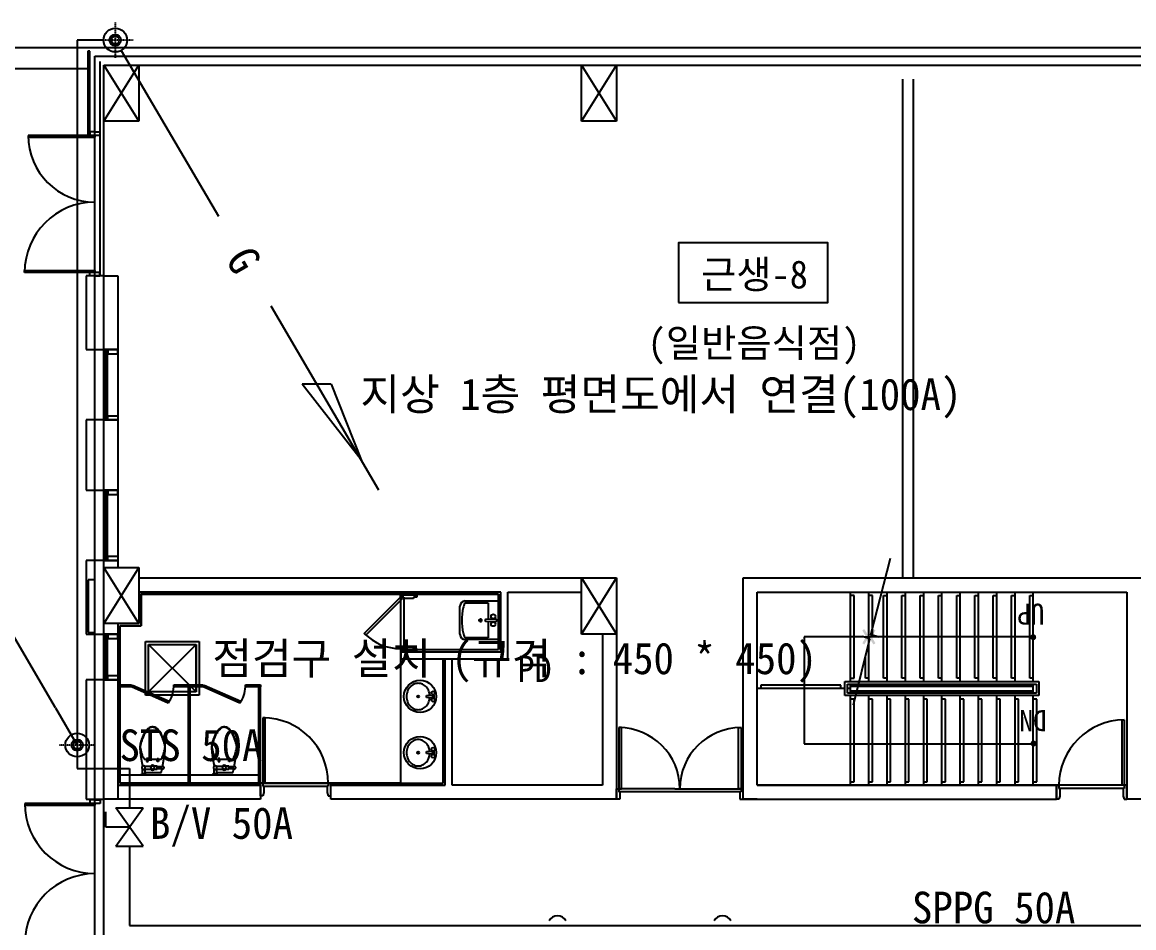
# Model space of a CAD drawing. Header units: millimetres. Extents: x 16332047 to 33387680, y -14835522 to -7015081.
# Drawn here: x 16620998 to 16636819, y -7483450 to -7470561 of the extents above; entities that cross this region are included whole.
import ezdxf
from ezdxf.enums import TextEntityAlignment as Align

# ---------------------------------------------------------------- set-up
doc = ezdxf.new("R2010")
doc.units = ezdxf.units.MM
doc.header["$LTSCALE"] = 300
doc.header["$MEASUREMENT"] = 0
doc.linetypes.add('CEN', pattern=[43.2, 40, -1.2, 0.8, -1.2])
for name, color, linetype in [('2', 2, 'CONTINUOUS'), ('CEN', 1, 'CEN'), ('gas', 3, 'CONTINUOUS'), ('LINE', 2, 'CONTINUOUS'), ('R', 15, 'CONTINUOUS'), ('Rise', 15, 'CONTINUOUS'), ('S', 1, 'CONTINUOUS'), ('SI', 2, 'CONTINUOUS'), ('TEXT', 3, 'CONTINUOUS'), ('근린시설 화장실위생도면$0$SI', 2, 'CONTINUOUS')]:
    doc.layers.add(name, color=color, linetype=linetype)
doc.layers.add('arch', color=255, linetype='CONTINUOUS', lineweight=25)
doc.styles.add('돋움체', font='')
doc.styles.get('돋움체').set_extended_font_data('DotumChe')

# ---------------------------------------------------------------- blocks, each defined once
blk = doc.blocks.new('a-3')
at = {"layer": 'CEN'}
for p, q in [((0, -1.81), (0, 1.81)), ((-1.81, 0), (1.81, 0))]:
    blk.add_line(p, q, dxfattribs=at).dxf.unprotected_set("ltscale", 0)
at = {"layer": 'LINE', "linetype": 'Continuous', "ltscale": 100}
blk.add_circle((0, 0), 1.2, dxfattribs=at)

msp = doc.modelspace()

# ---------------------------------------------------------------- hatches: boundary and pattern name
at = {"layer": 'arch'}
for points in [[(16632985, -7479198), (16632955, -7479216), (16633008, -7479308), (16632955, -7479401), (16632985, -7479418), (16633049, -7479308)], [(16633113, -7479198), (16633143, -7479216), (16633090, -7479308), (16633143, -7479401), (16633113, -7479418), (16633049, -7479308)]]:
    msp.add_hatch(color=256, dxfattribs=at).paths.add_polyline_path(points)
h = msp.add_hatch(color=256, dxfattribs=at)
edge = h.paths.add_edge_path()
edge.add_arc((16635388, -7479314), 42.7, 270, 450)
edge.add_arc((16635388, -7479314), 42.7, 90, 270)
h = msp.add_hatch(color=256, dxfattribs=at)
edge = h.paths.add_edge_path()
edge.add_arc((16635392, -7480828), 42.7, 270, 450)
edge.add_arc((16635392, -7480828), 42.7, 90, 270)

# ---------------------------------------------------------------- linework, layer by layer
at = {"layer": '2', "color": 0}
for p, q in [((16622188, -7482017), (16622188, -7481798)), ((16622188, -7482017), (16622188, -7481798)), ((16622333, -7482290), (16622720, -7481744)), ((16622720, -7482290), (16622333, -7481744)), ((16622333, -7481744), (16622720, -7481744)), ((16622333, -7482290), (16622720, -7481744)), ((16622720, -7482290), (16622333, -7481744)), ((16622333, -7481744), (16622720, -7481744)), ((16622526, -7482017), (16622188, -7482017)), ((16622526, -7482017), (16622188, -7482017)), ((16622333, -7482290), (16622720, -7482290)), ((16622333, -7482290), (16622720, -7482290))]:
    msp.add_line(p, q, dxfattribs=at)
at = {"layer": 'arch'}
for p, q in [((16616459, -7470921), (16683759, -7470921)), ((16621962, -7470974), (16621934, -7470974)), ((16621934, -7470974), (16621934, -7472171)), ((16621962, -7472171), (16621962, -7470974)), ((16622034, -7471046), (16646384, -7471046)), ((16622034, -7494646), (16622034, -7471046)), ((16616909, -7471221), (16621959, -7471221)), ((16622109, -7474171), (16622109, -7471121)), ((16622159, -7471171), (16646259, -7471171)), ((16622159, -7494521), (16622159, -7471171)), ((16622159, -7471171), (16622659, -7471971)), ((16622159, -7471971), (16622659, -7471171)), ((16622159, -7471971), (16622159, -7471171)), ((16622159, -7471171), (16622659, -7471171)), ((16622659, -7471171), (16622659, -7471971)), ((16628959, -7471171), (16629459, -7471971)), ((16628959, -7471971), (16629459, -7471171)), ((16628959, -7471971), (16628959, -7471171)), ((16628959, -7471171), (16629459, -7471171)), ((16629459, -7471171), (16629459, -7471971)), ((16633534, -7478471), (16633534, -7471371)), ((16633684, -7478471), (16633684, -7471371)), ((16622659, -7471971), (16622159, -7471971)), ((16629459, -7471971), (16628959, -7471971)), ((16622027, -7472171), (16621082, -7472171)), ((16621082, -7472171), (16621082, -7472196)), ((16621934, -7472171), (16621962, -7472171)), ((16621962, -7472121), (16621962, -7472171)), ((16622023, -7472121), (16621962, -7472121)), ((16622102, -7472171), (16621962, -7472171)), ((16622023, -7472121), (16622025, -7472126)), ((16622040, -7472126), (16622025, -7472126)), ((16622032, -7472171), (16622032, -7472196)), ((16622041, -7472121), (16622040, -7472126)), ((16622041, -7472121), (16622102, -7472121)), ((16622102, -7472121), (16622102, -7472171)), ((16621082, -7472196), (16622027, -7472196)), ((16621032, -7474121), (16621032, -7474096)), ((16621032, -7474096), (16622027, -7474096)), ((16622027, -7474121), (16621032, -7474121)), ((16622159, -7474171), (16621909, -7474171)), ((16621909, -7474171), (16621909, -7475221)), ((16621962, -7474171), (16621962, -7474121)), ((16622102, -7474121), (16621962, -7474121)), ((16622023, -7474171), (16621962, -7474171)), ((16622023, -7474171), (16622025, -7474165)), ((16622040, -7474165), (16622025, -7474165)), ((16622038, -7474167), (16622026, -7474167)), ((16622038, -7474167), (16622026, -7474167)), ((16622029, -7474171), (16622029, -7475221)), ((16622032, -7474096), (16622032, -7474121)), ((16622041, -7474171), (16622040, -7474165)), ((16622041, -7474171), (16622102, -7474171)), ((16622102, -7474171), (16622102, -7474121)), ((16622159, -7474171), (16622359, -7474171)), ((16622159, -7475221), (16622159, -7474171)), ((16622359, -7474171), (16622359, -7475221)), ((16621909, -7475221), (16622159, -7475221)), ((16622359, -7475221), (16622159, -7475221)), ((16622159, -7475221), (16622184, -7475221)), ((16622159, -7475281), (16622159, -7475221)), ((16622359, -7475221), (16622159, -7475221)), ((16622159, -7476221), (16622159, -7475221)), ((16622159, -7475221), (16622359, -7475221)), ((16622184, -7475281), (16622159, -7475281)), ((16622184, -7475221), (16622184, -7475281)), ((16622212, -7475251), (16622184, -7475251)), ((16622184, -7475251), (16622184, -7476191)), ((16622212, -7476191), (16622212, -7475251)), ((16622359, -7475221), (16622218, -7475221)), ((16622218, -7475221), (16622218, -7475281)), ((16622218, -7475281), (16622359, -7475281)), ((16622359, -7475221), (16622359, -7476221)), ((16622359, -7475221), (16622359, -7476221)), ((16622359, -7475281), (16622359, -7475221)), ((16622159, -7476221), (16621909, -7476221)), ((16621909, -7476221), (16621909, -7477221)), ((16622029, -7476221), (16622029, -7477221)), ((16622159, -7476161), (16622184, -7476161)), ((16622159, -7476221), (16622159, -7476161)), ((16622159, -7476221), (16622359, -7476221)), ((16622159, -7477221), (16622159, -7476221)), ((16622184, -7476221), (16622159, -7476221)), ((16622359, -7476221), (16622159, -7476221)), ((16622359, -7476221), (16622159, -7476221)), ((16622184, -7476161), (16622184, -7476221)), ((16622184, -7476191), (16622212, -7476191)), ((16622218, -7476221), (16622218, -7476161)), ((16622218, -7476161), (16622359, -7476161)), ((16622359, -7476221), (16622218, -7476221)), ((16622359, -7476161), (16622359, -7476221)), ((16622359, -7476221), (16622359, -7477221)), ((16621909, -7477221), (16622159, -7477221)), ((16622359, -7477221), (16622159, -7477221)), ((16622159, -7477221), (16622184, -7477221)), ((16622159, -7477281), (16622159, -7477221)), ((16622359, -7477221), (16622159, -7477221)), ((16622159, -7478221), (16622159, -7477221)), ((16622159, -7477221), (16622359, -7477221)), ((16622184, -7477221), (16622184, -7477281)), ((16622359, -7477221), (16622218, -7477221)), ((16622218, -7477221), (16622218, -7477281)), ((16622359, -7477221), (16622359, -7478221)), ((16622359, -7477221), (16622359, -7478221)), ((16622359, -7477281), (16622359, -7477221)), ((16622184, -7477281), (16622159, -7477281)), ((16622212, -7477251), (16622184, -7477251)), ((16622184, -7477251), (16622184, -7478191)), ((16622212, -7478191), (16622212, -7477251)), ((16622218, -7477281), (16622359, -7477281)), ((16622159, -7478161), (16622184, -7478161)), ((16622159, -7478221), (16622159, -7478161)), ((16622184, -7478161), (16622184, -7478221)), ((16622184, -7478191), (16622212, -7478191)), ((16622218, -7478221), (16622218, -7478161)), ((16622218, -7478161), (16622359, -7478161)), ((16622359, -7478161), (16622359, -7478221)), ((16633076, -7479282), (16633357, -7478187)), ((16622159, -7478221), (16621909, -7478221)), ((16621909, -7478221), (16621909, -7479271)), ((16622028, -7478221), (16622028, -7478496)), ((16622028, -7478221), (16622028, -7478496)), ((16622159, -7479271), (16622159, -7478221)), ((16622159, -7478221), (16622359, -7478221)), ((16622184, -7478221), (16622159, -7478221)), ((16622359, -7478221), (16622159, -7478221)), ((16622359, -7478221), (16622159, -7478221)), ((16622659, -7479121), (16622159, -7478321)), ((16622659, -7478321), (16622159, -7479121)), ((16622159, -7478321), (16622659, -7478321)), ((16622159, -7479121), (16622159, -7478321)), ((16622359, -7478221), (16622218, -7478221)), ((16622359, -7478221), (16622359, -7478321)), ((16622659, -7478321), (16622659, -7479121)), ((16622028, -7478496), (16621939, -7478496)), ((16621939, -7478496), (16621939, -7479246)), ((16622659, -7478471), (16628959, -7478471)), ((16628959, -7478471), (16629459, -7479271)), ((16628959, -7479271), (16629459, -7478471)), ((16628959, -7479271), (16628959, -7478471)), ((16628959, -7478471), (16629459, -7478471)), ((16629459, -7478471), (16629459, -7479271)), ((16631259, -7481621), (16631259, -7478471)), ((16631259, -7478471), (16636919, -7478471)), ((16627809, -7478671), (16622659, -7478671)), ((16622659, -7478701), (16627779, -7478701)), ((16627779, -7478701), (16622689, -7478701)), ((16622689, -7478701), (16622689, -7479151)), ((16622689, -7479151), (16622689, -7478701)), ((16625867, -7479262), (16626383, -7478746)), ((16626404, -7478767), (16625888, -7479283)), ((16626383, -7478746), (16626383, -7478711)), ((16626383, -7478711), (16626613, -7478711)), ((16626383, -7478746), (16626383, -7479476)), ((16626383, -7478746), (16626383, -7478746)), ((16626383, -7478746), (16626383, -7478746)), ((16626428, -7478746), (16626383, -7478746)), ((16626383, -7478746), (16626404, -7478767)), ((16626393, -7478701), (16626603, -7478701)), ((16626428, -7478746), (16626428, -7479476)), ((16626428, -7478761), (16626428, -7478746)), ((16626568, -7478761), (16626428, -7478761)), ((16626613, -7478746), (16626568, -7478746)), ((16626568, -7478746), (16626568, -7478761)), ((16626613, -7478711), (16626613, -7478746)), ((16627304, -7478798), (16627779, -7478798)), ((16627314, -7478824), (16627632, -7478824)), ((16627632, -7478824), (16627632, -7479059)), ((16627779, -7479491), (16627779, -7478701)), ((16627779, -7478701), (16627779, -7479491)), ((16627779, -7478798), (16627779, -7479348)), ((16627809, -7479521), (16627809, -7478671)), ((16627909, -7479621), (16627909, -7478671)), ((16627909, -7478671), (16628959, -7478671)), ((16631259, -7480626), (16631259, -7478721)), ((16631459, -7481421), (16631459, -7478671)), ((16631459, -7478671), (16636719, -7478671)), ((16631459, -7478671), (16636719, -7478671)), ((16631459, -7481421), (16631459, -7478671)), ((16632789, -7479946, 0), (16632789, -7478671)), ((16632839, -7478721), (16632789, -7478721)), ((16632839, -7479896), (16632839, -7478721)), ((16633049, -7479946), (16633049, -7478671, 0)), ((16633099, -7478721, 0), (16633049, -7478721, 0)), ((16633099, -7479309, 0), (16633099, -7478721, 0)), ((16633259, -7479896, 0), (16633259, -7478721, 0)), ((16633259, -7478721, 0), (16633309, -7478721, 0)), ((16633309, -7479946), (16633309, -7478671, 0)), ((16633519, -7479896, 0), (16633519, -7478721, 0)), ((16633519, -7478721, 0), (16633569, -7478721, 0)), ((16633569, -7479946), (16633569, -7478671, 0)), ((16633779, -7479896, 0), (16633779, -7478721, 0)), ((16633779, -7478721, 0), (16633829, -7478721, 0)), ((16633829, -7479946), (16633829, -7478671, 0)), ((16634039, -7479896, 0), (16634039, -7478721, 0)), ((16634039, -7478721, 0), (16634089, -7478721, 0)), ((16634089, -7479946), (16634089, -7478671, 0)), ((16634299, -7479896, 0), (16634299, -7478721, 0)), ((16634299, -7478721, 0), (16634349, -7478721, 0)), ((16634349, -7479946), (16634349, -7478671, 0)), ((16634559, -7479896, 0), (16634559, -7478721, 0)), ((16634559, -7478721, 0), (16634609, -7478721, 0)), ((16634609, -7479946), (16634609, -7478671, 0)), ((16634819, -7479896, 0), (16634819, -7478721, 0)), ((16634819, -7478721, 0), (16634869, -7478721, 0)), ((16634869, -7479946), (16634869, -7478671, 0)), ((16635079, -7479896, 0), (16635079, -7478721, 0)), ((16635079, -7478721, 0), (16635129, -7478721, 0)), ((16635129, -7479946), (16635129, -7478671, 0)), ((16635339, -7479896, 0), (16635339, -7478721, 0)), ((16635339, -7478721, 0), (16635389, -7478721, 0)), ((16635389, -7479946), (16635389, -7478671, 0)), ((16636719, -7478671), (16636719, -7480421)), ((16636719, -7478671), (16636719, -7481621)), ((16636719, -7478671), (16636719, -7481421)), ((16627229, -7479273), (16627229, -7478873)), ((16622659, -7479121), (16622159, -7479121)), ((16622359, -7479121), (16622359, -7479271)), ((16627489, -7479073), (16627551, -7479073)), ((16627520, -7479043), (16627520, -7479105)), ((16627737, -7479056), (16627595, -7479061)), ((16627595, -7479086), (16627737, -7479092)), ((16627632, -7479088), (16627632, -7479324)), ((16621909, -7479271), (16622159, -7479271)), ((16621939, -7479246), (16622028, -7479246)), ((16622028, -7479246), (16622028, -7479271)), ((16622028, -7479246), (16622028, -7479271)), ((16622159, -7479271), (16622184, -7479271)), ((16622159, -7479331), (16622159, -7479271)), ((16622359, -7479271), (16622159, -7479271)), ((16622159, -7479921), (16622159, -7479271)), ((16622159, -7479271), (16622359, -7479271)), ((16622359, -7479271), (16622159, -7479271)), ((16622184, -7479271), (16622184, -7479331)), ((16622359, -7479271), (16622218, -7479271)), ((16622218, -7479271), (16622218, -7479331)), ((16622359, -7479271), (16622359, -7479921)), ((16622359, -7479331), (16622359, -7479271)), ((16622689, -7479151), (16622389, -7479151)), ((16622389, -7479151), (16622389, -7481391)), ((16622389, -7481391), (16622389, -7479151)), ((16622389, -7479151), (16622689, -7479151)), ((16625888, -7479283), (16625867, -7479262)), ((16629459, -7479271), (16628959, -7479271)), ((16629259, -7479271), (16629259, -7481421)), ((16629459, -7479271), (16629459, -7481621)), ((16633183, -7479311), (16633076, -7479282)), ((16622184, -7479331), (16622159, -7479331)), ((16622212, -7479301), (16622184, -7479301)), ((16622184, -7479301), (16622184, -7479891)), ((16622212, -7479891), (16622212, -7479301)), ((16622218, -7479331), (16622359, -7479331)), ((16627779, -7479348), (16627304, -7479348)), ((16627632, -7479324), (16627314, -7479324)), ((16632956, -7479308), (16632129, -7479308)), ((16632129, -7479308), (16632129, -7480833)), ((16632832, -7480278), (16633062, -7479335)), ((16633062, -7479335), (16632956, -7479306)), ((16632956, -7479306), (16633183, -7479311)), ((16632956, -7479308), (16632956, -7479308)), ((16635389, -7479308), (16633069, -7479308)), ((16626383, -7479476), (16626383, -7479476)), ((16626383, -7479476), (16626383, -7479511)), ((16626428, -7479476), (16626383, -7479476)), ((16627779, -7479491), (16626383, -7479493)), ((16626383, -7479493), (16626383, -7481391)), ((16626383, -7479511), (16626613, -7479511)), ((16626389, -7479521), (16627809, -7479521)), ((16626389, -7479521), (16626389, -7479621)), ((16626393, -7479521), (16626603, -7479521)), ((16626568, -7479461), (16626428, -7479461)), ((16626428, -7479461), (16626428, -7479476)), ((16626568, -7479476), (16626568, -7479461)), ((16626613, -7479476), (16626568, -7479476)), ((16626613, -7479511), (16626613, -7479476)), ((16626613, -7479493), (16627779, -7479491)), ((16626613, -7479493), (16626613, -7479493)), ((16632999, -7479896, 0), (16632999, -7479586, 0)), ((16626389, -7479621), (16627909, -7479621)), ((16626389, -7479621), (16626989, -7479621)), ((16626389, -7481421), (16626389, -7479621)), ((16626989, -7481391), (16626989, -7479621)), ((16627019, -7481421), (16627019, -7479621)), ((16627119, -7481421), (16627119, -7479621)), ((16622159, -7479921), (16621909, -7479921)), ((16621909, -7479921), (16621909, -7481621)), ((16622028, -7479921), (16622028, -7481621)), ((16622159, -7479861), (16622184, -7479861)), ((16622159, -7479921), (16622159, -7479861)), ((16622359, -7479921), (16622159, -7479921)), ((16622159, -7481621), (16622159, -7479921)), ((16622184, -7479921), (16622159, -7479921)), ((16622359, -7479921), (16622159, -7479921)), ((16622359, -7479921), (16622159, -7479921)), ((16622159, -7479921), (16622359, -7479921)), ((16622159, -7481621), (16622159, -7479921)), ((16622184, -7479861), (16622184, -7479921)), ((16622184, -7479891), (16622212, -7479891)), ((16622218, -7479921), (16622218, -7479861)), ((16622218, -7479861), (16622359, -7479861)), ((16622359, -7479921), (16622218, -7479921)), ((16622359, -7479861), (16622359, -7479921)), ((16622359, -7479921), (16622359, -7481621)), ((16622359, -7479921), (16622359, -7481621)), ((16632789, -7479896), (16632839, -7479896)), ((16633049, -7479896, 0), (16632999, -7479896, 0)), ((16633309, -7479896, 0), (16633259, -7479896, 0)), ((16633569, -7479896, 0), (16633519, -7479896, 0)), ((16633829, -7479896, 0), (16633779, -7479896, 0)), ((16634089, -7479896, 0), (16634039, -7479896, 0)), ((16634349, -7479896, 0), (16634299, -7479896, 0)), ((16634609, -7479896, 0), (16634559, -7479896, 0)), ((16634869, -7479896, 0), (16634819, -7479896, 0)), ((16635129, -7479896, 0), (16635079, -7479896, 0)), ((16635389, -7479896, 0), (16635339, -7479896, 0)), ((16622389, -7480021), (16622389, -7479991)), ((16622389, -7479991), (16622554, -7479991)), ((16622554, -7480021), (16622389, -7480021)), ((16622554, -7479991), (16622554, -7480021)), ((16622554, -7480021), (16622569, -7479995)), ((16623074, -7480251), (16622554, -7480021)), ((16622569, -7479995), (16623092, -7480226)), ((16623154, -7480021), (16623154, -7479991)), ((16623154, -7479991), (16623574, -7479991)), ((16623574, -7480021), (16623154, -7480021)), ((16623389, -7480021), (16623359, -7480021)), ((16623359, -7480021), (16623359, -7481391)), ((16623389, -7481391), (16623389, -7480021)), ((16623574, -7479991), (16623574, -7480021)), ((16623574, -7480021), (16623589, -7479995)), ((16624094, -7480251), (16623574, -7480021)), ((16623589, -7479995), (16624112, -7480226)), ((16624174, -7480021), (16624174, -7479991)), ((16624174, -7479991), (16624389, -7479991)), ((16624174, -7480021), (16624174, -7479991)), ((16624174, -7479991), (16624389, -7479991)), ((16624389, -7480021), (16624174, -7480021)), ((16624389, -7480021), (16624174, -7480021)), ((16624389, -7480021), (16624359, -7480021)), ((16624359, -7480021), (16624359, -7481391)), ((16624389, -7480021), (16624359, -7480021)), ((16624359, -7480021), (16624359, -7481391)), ((16624389, -7479991), (16624389, -7480021)), ((16624389, -7479991), (16624389, -7480021)), ((16624389, -7481391), (16624389, -7480021)), ((16624389, -7481391), (16624389, -7480021)), ((16632709, -7480046, 0), (16631459, -7480046)), ((16632649, -7479996), (16631509, -7479996)), ((16631509, -7479996), (16631509, -7480046)), ((16632649, -7480046), (16632649, -7479996)), ((16632709, -7479946), (16635469, -7479946)), ((16632709, -7480146), (16632709, -7479946)), ((16632744, -7479981), (16635434, -7479981)), ((16632744, -7480111), (16632744, -7479981)), ((16632789, -7480046, 0), (16632744, -7480046, 0)), ((16632789, -7480111, 0), (16632789, -7479981, 0)), ((16632789, -7480081), (16632789, -7480011)), ((16632789, -7480011), (16635389, -7480011)), ((16635389, -7480081), (16632789, -7480081)), ((16633049, -7480011), (16633049, -7479981)), ((16633049, -7480111), (16633049, -7480081)), ((16633309, -7480011), (16633309, -7479981)), ((16633309, -7480111), (16633309, -7480081)), ((16633569, -7480011), (16633569, -7479981)), ((16633569, -7480011), (16633569, -7479981)), ((16633569, -7480111), (16633569, -7480081)), ((16633829, -7480011), (16633829, -7479981)), ((16633829, -7480111), (16633829, -7480081)), ((16634089, -7480011), (16634089, -7479981)), ((16634089, -7480111), (16634089, -7480081)), ((16634349, -7480011), (16634349, -7479981)), ((16634349, -7480111), (16634349, -7480081)), ((16634609, -7480011), (16634609, -7479981)), ((16634609, -7480111), (16634609, -7480081)), ((16634869, -7480011, 0), (16634869, -7479981, 0)), ((16634869, -7480111, 0), (16634869, -7480081, 0)), ((16635129, -7480011), (16635129, -7479981)), ((16635129, -7480011), (16635129, -7479981)), ((16635129, -7480111), (16635129, -7480081)), ((16635129, -7480111), (16635129, -7480081)), ((16635389, -7480111), (16635389, -7479981)), ((16635434, -7479981), (16635434, -7480111)), ((16635469, -7479946), (16635469, -7480146)), ((16623092, -7480226), (16623074, -7480251)), ((16624112, -7480226), (16624094, -7480251)), ((16624389, -7481421), (16624389, -7480198)), ((16626752, -7480143), (16626829, -7480136)), ((16626752, -7480171), (16626752, -7480143)), ((16626829, -7480178), (16626752, -7480171)), ((16626833, -7480131), (16626833, -7480128)), ((16626833, -7480186), (16626833, -7480183)), ((16626861, -7480186), (16626861, -7480128)), ((16635469, -7480146), (16632709, -7480146)), ((16635434, -7480111), (16632744, -7480111)), ((16632789, -7481421), (16632789, -7480146, 0)), ((16632839, -7480196, 0), (16632789, -7480196, 0)), ((16632839, -7481371, 0), (16632839, -7480196, 0)), ((16633049, -7481421, 0), (16633049, -7480146)), ((16633099, -7480196, 0), (16633049, -7480196, 0)), ((16633099, -7481371, 0), (16633099, -7480196, 0)), ((16633309, -7481421, 0), (16633309, -7480146)), ((16633359, -7480196, 0), (16633309, -7480196, 0)), ((16633359, -7481371, 0), (16633359, -7480196, 0)), ((16633569, -7481421, 0), (16633569, -7480146)), ((16633619, -7480196, 0), (16633569, -7480196, 0)), ((16633619, -7481371, 0), (16633619, -7480196, 0)), ((16633829, -7481421, 0), (16633829, -7480146)), ((16633879, -7480196, 0), (16633829, -7480196, 0)), ((16633879, -7481371, 0), (16633879, -7480196, 0)), ((16634089, -7481421, 0), (16634089, -7480146)), ((16634139, -7480196, 0), (16634089, -7480196, 0)), ((16634139, -7481371, 0), (16634139, -7480196, 0)), ((16634349, -7481421, 0), (16634349, -7480146)), ((16634399, -7480196, 0), (16634349, -7480196, 0)), ((16634399, -7481371, 0), (16634399, -7480196, 0)), ((16634609, -7481421, 0), (16634609, -7480146)), ((16634659, -7480196, 0), (16634609, -7480196, 0)), ((16634659, -7481371, 0), (16634659, -7480196, 0)), ((16634869, -7481421, 0), (16634869, -7480146, 0)), ((16634919, -7480196, 0), (16634869, -7480196, 0)), ((16634919, -7481371, 0), (16634919, -7480196, 0)), ((16635129, -7481421, 0), (16635129, -7480146)), ((16635179, -7480196, 0), (16635129, -7480196, 0)), ((16635179, -7481371, 0), (16635179, -7480196, 0)), ((16635389, -7481421, 0), (16635389, -7480146)), ((16635439, -7480196, 0), (16635389, -7480196, 0)), ((16635439, -7481371, 0), (16635439, -7480196, 0)), ((16624454, -7480461), (16624424, -7480461)), ((16624424, -7480461), (16624424, -7481391)), ((16624454, -7481391), (16624454, -7480461)), ((16636654, -7481421), (16636654, -7480491)), ((16636654, -7480491), (16636684, -7480491)), ((16636684, -7480491), (16636684, -7481421)), ((16629527, -7480601), (16629489, -7480601)), ((16629489, -7480601), (16629489, -7481471)), ((16629527, -7481471), (16629527, -7480601)), ((16631191, -7481471), (16631191, -7480601)), ((16631191, -7480601), (16631229, -7480601)), ((16631229, -7480601), (16631229, -7481471)), ((16632129, -7480833), (16632729, -7480833)), ((16632729, -7480833), (16635389, -7480833)), ((16622684, -7480991), (16622712, -7481149)), ((16622684, -7480991), (16622712, -7481149)), ((16622995, -7481157), (16623024, -7480991)), ((16622995, -7481157), (16623024, -7480991)), ((16623704, -7480991), (16623732, -7481149)), ((16623704, -7480991), (16623732, -7481149)), ((16624015, -7481157), (16624044, -7480991)), ((16624015, -7481157), (16624044, -7480991)), ((16626752, -7480943), (16626829, -7480936)), ((16626752, -7480971), (16626752, -7480943)), ((16626829, -7480978), (16626752, -7480971)), ((16626833, -7480931), (16626833, -7480928)), ((16626833, -7480986), (16626833, -7480983)), ((16626861, -7480986), (16626861, -7480928)), ((16622704, -7481186), (16622704, -7481261)), ((16622704, -7481186), (16622704, -7481261)), ((16622739, -7481051), (16622969, -7481051)), ((16622739, -7481151), (16622839, -7481151)), ((16622739, -7481191), (16622839, -7481191)), ((16622744, -7481186), (16622744, -7481240)), ((16622769, -7481041), (16622769, -7481081)), ((16622789, -7481041), (16622769, -7481041)), ((16622769, -7481081), (16622789, -7481081)), ((16622789, -7481081), (16622789, -7481041)), ((16622919, -7481151), (16622869, -7481151)), ((16622869, -7481191), (16622919, -7481191)), ((16622919, -7481041), (16622939, -7481041)), ((16622919, -7481081), (16622919, -7481041)), ((16622939, -7481081), (16622919, -7481081)), ((16622919, -7481191), (16622919, -7481151)), ((16622995, -7481157), (16622919, -7481161)), ((16622919, -7481181), (16622990, -7481185)), ((16622939, -7481041), (16622939, -7481081)), ((16622987, -7481202), (16622988, -7481196)), ((16622987, -7481202), (16622988, -7481196)), ((16622988, -7481196), (16622989, -7481190)), ((16622988, -7481196), (16622989, -7481190)), ((16622989, -7481190), (16622990, -7481185)), ((16622989, -7481190), (16622990, -7481185)), ((16622990, -7481185), (16622995, -7481185)), ((16622990, -7481185), (16622995, -7481185)), ((16622998, -7481156), (16622995, -7481157)), ((16622998, -7481156), (16622995, -7481157)), ((16622995, -7481185), (16622998, -7481186)), ((16622995, -7481185), (16622998, -7481186)), ((16623002, -7481156), (16622998, -7481156)), ((16623002, -7481156), (16622998, -7481156)), ((16622998, -7481186), (16623002, -7481186)), ((16622998, -7481186), (16623002, -7481186)), ((16623006, -7481156), (16623002, -7481156)), ((16623006, -7481156), (16623002, -7481156)), ((16623002, -7481186), (16623006, -7481186)), ((16623002, -7481186), (16623006, -7481186)), ((16623010, -7481157), (16623006, -7481156)), ((16623010, -7481157), (16623006, -7481156)), ((16623006, -7481186), (16623010, -7481185)), ((16623006, -7481186), (16623010, -7481185)), ((16623014, -7481159), (16623010, -7481157)), ((16623014, -7481159), (16623010, -7481157)), ((16623010, -7481185), (16623014, -7481183)), ((16623010, -7481185), (16623014, -7481183)), ((16623017, -7481162), (16623014, -7481159)), ((16623017, -7481162), (16623014, -7481159)), ((16623014, -7481183), (16623017, -7481180)), ((16623014, -7481183), (16623017, -7481180)), ((16623019, -7481165), (16623017, -7481162)), ((16623019, -7481165), (16623017, -7481162)), ((16623017, -7481180), (16623019, -7481177)), ((16623017, -7481180), (16623019, -7481177)), ((16623020, -7481168), (16623019, -7481165)), ((16623020, -7481168), (16623019, -7481165)), ((16623019, -7481177), (16623020, -7481174)), ((16623019, -7481177), (16623020, -7481174)), ((16623020, -7481170), (16623020, -7481168)), ((16623020, -7481170), (16623020, -7481168)), ((16623020, -7481171), (16623020, -7481170)), ((16623020, -7481171), (16623020, -7481170)), ((16623020, -7481172), (16623020, -7481171)), ((16623020, -7481172), (16623020, -7481171)), ((16623020, -7481174), (16623020, -7481172)), ((16623020, -7481174), (16623020, -7481172)), ((16623724, -7481186), (16623724, -7481261)), ((16623724, -7481186), (16623724, -7481261)), ((16623759, -7481051), (16623989, -7481051)), ((16623759, -7481151), (16623859, -7481151)), ((16623759, -7481191), (16623859, -7481191)), ((16623764, -7481186), (16623764, -7481240)), ((16623789, -7481041), (16623789, -7481081)), ((16623809, -7481041), (16623789, -7481041)), ((16623789, -7481081), (16623809, -7481081)), ((16623809, -7481081), (16623809, -7481041)), ((16623939, -7481151), (16623889, -7481151)), ((16623889, -7481191), (16623939, -7481191)), ((16623939, -7481041), (16623959, -7481041)), ((16623939, -7481081), (16623939, -7481041)), ((16623959, -7481081), (16623939, -7481081)), ((16623939, -7481191), (16623939, -7481151)), ((16624015, -7481157), (16623939, -7481161)), ((16623939, -7481181), (16624010, -7481185)), ((16623959, -7481041), (16623959, -7481081)), ((16624007, -7481202), (16624008, -7481196)), ((16624007, -7481202), (16624008, -7481196)), ((16624008, -7481196), (16624009, -7481190)), ((16624008, -7481196), (16624009, -7481190)), ((16624009, -7481190), (16624010, -7481185)), ((16624009, -7481190), (16624010, -7481185)), ((16624010, -7481185), (16624015, -7481185)), ((16624010, -7481185), (16624015, -7481185)), ((16624018, -7481156), (16624015, -7481157)), ((16624018, -7481156), (16624015, -7481157)), ((16624015, -7481185), (16624018, -7481186)), ((16624015, -7481185), (16624018, -7481186)), ((16624022, -7481156), (16624018, -7481156)), ((16624022, -7481156), (16624018, -7481156)), ((16624018, -7481186), (16624022, -7481186)), ((16624018, -7481186), (16624022, -7481186)), ((16624026, -7481156), (16624022, -7481156)), ((16624026, -7481156), (16624022, -7481156)), ((16624022, -7481186), (16624026, -7481186)), ((16624022, -7481186), (16624026, -7481186)), ((16624030, -7481157), (16624026, -7481156)), ((16624030, -7481157), (16624026, -7481156)), ((16624026, -7481186), (16624030, -7481185)), ((16624026, -7481186), (16624030, -7481185)), ((16624034, -7481159), (16624030, -7481157)), ((16624034, -7481159), (16624030, -7481157)), ((16624030, -7481185), (16624034, -7481183)), ((16624030, -7481185), (16624034, -7481183)), ((16624037, -7481162), (16624034, -7481159)), ((16624037, -7481162), (16624034, -7481159)), ((16624034, -7481183), (16624037, -7481180)), ((16624034, -7481183), (16624037, -7481180)), ((16624039, -7481165), (16624037, -7481162)), ((16624039, -7481165), (16624037, -7481162)), ((16624037, -7481180), (16624039, -7481177)), ((16624037, -7481180), (16624039, -7481177)), ((16624040, -7481168), (16624039, -7481165)), ((16624040, -7481168), (16624039, -7481165)), ((16624039, -7481177), (16624040, -7481174)), ((16624039, -7481177), (16624040, -7481174)), ((16624040, -7481170), (16624040, -7481168)), ((16624040, -7481170), (16624040, -7481168)), ((16624040, -7481171), (16624040, -7481170)), ((16624040, -7481171), (16624040, -7481170)), ((16624040, -7481172), (16624040, -7481171)), ((16624040, -7481172), (16624040, -7481171)), ((16624040, -7481174), (16624040, -7481172)), ((16624040, -7481174), (16624040, -7481172)), ((16622389, -7481271), (16623359, -7481271)), ((16622389, -7481391), (16622389, -7481271)), ((16622694, -7481261), (16622689, -7481271)), ((16622694, -7481261), (16622689, -7481271)), ((16622689, -7481271), (16622759, -7481271)), ((16622689, -7481271), (16622759, -7481271)), ((16622704, -7481261), (16622694, -7481261)), ((16622704, -7481261), (16622694, -7481261)), ((16622704, -7481261), (16622744, -7481261)), ((16622744, -7481261), (16622744, -7481240)), ((16622744, -7481240), (16622749, -7481240)), ((16622744, -7481261), (16622744, -7481240)), ((16622744, -7481240), (16622749, -7481240)), ((16622754, -7481261), (16622744, -7481261)), ((16622754, -7481261), (16622744, -7481261)), ((16622749, -7481240), (16622756, -7481240)), ((16622749, -7481240), (16622756, -7481240)), ((16622759, -7481271), (16622754, -7481261)), ((16622759, -7481271), (16622754, -7481261)), ((16622756, -7481240), (16622768, -7481241)), ((16622756, -7481240), (16622768, -7481241)), ((16622768, -7481241), (16622854, -7481241)), ((16622768, -7481241), (16622854, -7481241)), ((16622854, -7481241), (16622941, -7481241)), ((16622854, -7481241), (16622941, -7481241)), ((16622941, -7481241), (16622953, -7481240)), ((16622941, -7481241), (16622953, -7481240)), ((16622953, -7481240), (16622960, -7481240)), ((16622953, -7481240), (16622960, -7481240)), ((16622960, -7481240), (16622967, -7481239)), ((16622960, -7481240), (16622967, -7481239)), ((16622967, -7481239), (16622973, -7481239)), ((16622967, -7481239), (16622973, -7481239)), ((16622973, -7481239), (16622978, -7481238)), ((16622973, -7481239), (16622978, -7481238)), ((16622978, -7481238), (16622979, -7481236)), ((16622978, -7481238), (16622979, -7481236)), ((16622979, -7481236), (16622980, -7481233)), ((16622979, -7481236), (16622980, -7481233)), ((16622980, -7481233), (16622981, -7481230)), ((16622980, -7481233), (16622981, -7481230)), ((16622981, -7481230), (16622982, -7481226)), ((16622981, -7481230), (16622982, -7481226)), ((16622982, -7481226), (16622983, -7481222)), ((16622982, -7481226), (16622983, -7481222)), ((16622983, -7481222), (16622984, -7481215)), ((16622983, -7481222), (16622984, -7481215)), ((16622984, -7481215), (16622985, -7481211)), ((16622984, -7481215), (16622985, -7481211)), ((16622985, -7481211), (16622986, -7481207)), ((16622985, -7481211), (16622986, -7481207)), ((16622986, -7481207), (16622987, -7481202)), ((16622986, -7481207), (16622987, -7481202)), ((16623359, -7481271), (16623359, -7481391)), ((16623389, -7481271), (16624359, -7481271)), ((16623389, -7481391), (16623389, -7481271)), ((16623714, -7481261), (16623709, -7481271)), ((16623714, -7481261), (16623709, -7481271)), ((16623709, -7481271), (16623779, -7481271)), ((16623709, -7481271), (16623779, -7481271)), ((16623724, -7481261), (16623714, -7481261)), ((16623724, -7481261), (16623714, -7481261)), ((16623724, -7481261), (16623764, -7481261)), ((16623764, -7481261), (16623764, -7481240)), ((16623764, -7481240), (16623769, -7481240)), ((16623764, -7481261), (16623764, -7481240)), ((16623764, -7481240), (16623769, -7481240)), ((16623774, -7481261), (16623764, -7481261)), ((16623774, -7481261), (16623764, -7481261)), ((16623769, -7481240), (16623776, -7481240)), ((16623769, -7481240), (16623776, -7481240)), ((16623779, -7481271), (16623774, -7481261)), ((16623779, -7481271), (16623774, -7481261)), ((16623776, -7481240), (16623788, -7481241)), ((16623776, -7481240), (16623788, -7481241)), ((16623788, -7481241), (16623874, -7481241)), ((16623788, -7481241), (16623874, -7481241)), ((16623874, -7481241), (16623961, -7481241)), ((16623874, -7481241), (16623961, -7481241)), ((16623961, -7481241), (16623973, -7481240)), ((16623961, -7481241), (16623973, -7481240)), ((16623973, -7481240), (16623980, -7481240)), ((16623973, -7481240), (16623980, -7481240)), ((16623980, -7481240), (16623987, -7481239)), ((16623980, -7481240), (16623987, -7481239)), ((16623987, -7481239), (16623993, -7481239)), ((16623987, -7481239), (16623993, -7481239)), ((16623993, -7481239), (16623998, -7481238)), ((16623993, -7481239), (16623998, -7481238)), ((16623998, -7481238), (16623999, -7481236)), ((16623998, -7481238), (16623999, -7481236)), ((16623999, -7481236), (16624000, -7481233)), ((16623999, -7481236), (16624000, -7481233)), ((16624000, -7481233), (16624001, -7481230)), ((16624000, -7481233), (16624001, -7481230)), ((16624001, -7481230), (16624002, -7481226)), ((16624001, -7481230), (16624002, -7481226)), ((16624002, -7481226), (16624003, -7481222)), ((16624002, -7481226), (16624003, -7481222)), ((16624003, -7481222), (16624004, -7481215)), ((16624003, -7481222), (16624004, -7481215)), ((16624004, -7481215), (16624005, -7481211)), ((16624004, -7481215), (16624005, -7481211)), ((16624005, -7481211), (16624006, -7481207)), ((16624005, -7481211), (16624006, -7481207)), ((16624006, -7481207), (16624007, -7481202)), ((16624006, -7481207), (16624007, -7481202)), ((16624359, -7481271), (16624359, -7481391)), ((16622359, -7481421), (16624389, -7481421)), ((16622389, -7481391), (16624389, -7481391)), ((16626383, -7481391), (16622389, -7481391)), ((16623359, -7481391), (16622389, -7481391)), ((16623359, -7481391), (16623389, -7481391)), ((16624359, -7481391), (16623389, -7481391)), ((16624359, -7481391), (16624389, -7481391)), ((16624359, -7481391), (16624389, -7481391)), ((16624389, -7481391), (16625389, -7481391)), ((16624389, -7481571), (16624389, -7481391)), ((16624389, -7481391), (16624424, -7481391)), ((16624389, -7481421), (16624389, -7481621)), ((16624424, -7481391), (16625354, -7481391)), ((16624424, -7481391), (16624454, -7481391)), ((16624424, -7481391), (16624424, -7481436)), ((16624424, -7481436), (16625354, -7481436)), ((16624424, -7481436), (16624439, -7481436)), ((16624439, -7481436), (16624439, -7481526)), ((16625354, -7481436), (16625339, -7481436)), ((16625339, -7481436), (16625339, -7481526)), ((16625389, -7481391), (16625354, -7481391)), ((16625354, -7481391), (16625354, -7481436)), ((16625389, -7481391), (16626989, -7481391)), ((16625389, -7481571), (16625389, -7481391)), ((16625389, -7481621), (16625389, -7481421)), ((16625389, -7481421), (16627019, -7481421)), ((16626389, -7481421), (16626989, -7481421)), ((16629259, -7481421), (16627119, -7481421)), ((16629459, -7481491), (16629459, -7481471)), ((16629459, -7481471), (16629489, -7481471)), ((16629459, -7481621), (16629459, -7481491)), ((16630289, -7481471), (16629489, -7481471)), ((16629489, -7481471), (16629527, -7481471)), ((16629489, -7481471), (16629489, -7481516)), ((16630289, -7481471), (16631229, -7481471)), ((16631229, -7481471), (16631191, -7481471)), ((16631259, -7481471), (16631229, -7481471)), ((16631229, -7481471), (16631229, -7481516)), ((16631259, -7481491), (16631259, -7481471)), ((16631259, -7481621), (16631259, -7481491)), ((16631459, -7481421), (16635719, -7481421)), ((16636719, -7481421), (16631459, -7481421)), ((16632789, -7481371, 0), (16632839, -7481371, 0)), ((16633049, -7481371, 0), (16633099, -7481371, 0)), ((16633309, -7481371, 0), (16633359, -7481371, 0)), ((16633569, -7481371, 0), (16633619, -7481371, 0)), ((16633829, -7481371, 0), (16633879, -7481371, 0)), ((16634089, -7481371, 0), (16634139, -7481371, 0)), ((16634349, -7481371, 0), (16634399, -7481371, 0)), ((16634609, -7481371, 0), (16634659, -7481371, 0)), ((16634869, -7481371, 0), (16634919, -7481371, 0)), ((16635129, -7481371, 0), (16635179, -7481371, 0)), ((16635389, -7481371, 0), (16635439, -7481371, 0)), ((16635719, -7481421), (16635719, -7481621)), ((16636719, -7481421), (16635719, -7481421)), ((16635719, -7481621), (16635719, -7481421)), ((16635719, -7481421), (16635754, -7481421)), ((16636684, -7481421), (16635754, -7481421)), ((16635754, -7481421), (16635754, -7481466)), ((16636684, -7481466), (16635754, -7481466)), ((16635754, -7481466), (16635769, -7481466)), ((16635769, -7481466), (16635769, -7481576)), ((16636684, -7481421), (16636654, -7481421)), ((16636684, -7481466), (16636669, -7481466)), ((16636669, -7481466), (16636669, -7481576)), ((16636719, -7481421), (16636684, -7481421)), ((16636684, -7481421), (16636684, -7481466)), ((16636719, -7481621), (16636719, -7481421)), ((16621909, -7481621), (16622159, -7481621)), ((16621959, -7481629, 0), (16621959, -7481679, 0)), ((16622025, -7481629, 0), (16621959, -7481629, 0)), ((16622025, -7481629, 0), (16622027, -7481634, 0)), ((16622042, -7481634, 0), (16622027, -7481634, 0)), ((16622043, -7481629, 0), (16622042, -7481634, 0)), ((16622043, -7481629, 0), (16622109, -7481629, 0)), ((16622109, -7481629, 0), (16622109, -7481679, 0)), ((16622359, -7481621), (16622159, -7481621)), ((16622359, -7481621), (16622159, -7481621)), ((16624389, -7481621), (16622359, -7481621)), ((16624424, -7481571), (16624389, -7481571)), ((16624439, -7481526), (16624424, -7481571)), ((16624424, -7481571), (16624424, -7481571)), ((16625339, -7481526), (16625354, -7481571)), ((16625354, -7481571), (16625354, -7481571)), ((16625354, -7481571), (16625389, -7481571)), ((16629459, -7481621), (16625389, -7481621)), ((16629504, -7481621), (16629459, -7481621)), ((16629489, -7481516), (16629504, -7481516)), ((16631214, -7481516), (16629504, -7481516)), ((16629504, -7481516), (16629504, -7481526)), ((16629504, -7481526), (16629504, -7481526)), ((16629504, -7481526), (16629504, -7481621)), ((16631229, -7481516), (16631214, -7481516)), ((16631214, -7481516), (16631214, -7481526)), ((16631214, -7481526), (16631214, -7481526)), ((16631214, -7481526), (16631214, -7481621)), ((16631214, -7481621), (16631259, -7481621)), ((16631459, -7481621), (16631259, -7481621)), ((16631259, -7481621), (16635719, -7481621)), ((16635754, -7481621), (16635719, -7481621)), ((16635769, -7481576), (16635754, -7481621)), ((16635754, -7481621), (16635754, -7481621)), ((16636669, -7481576), (16636684, -7481621)), ((16636684, -7481621), (16636684, -7481621)), ((16636684, -7481621), (16636719, -7481621)), ((16636919, -7481621), (16636719, -7481621)), ((16622034, -7481679, 0), (16621034, -7481679, 0)), ((16621034, -7481679, 0), (16621034, -7481704, 0)), ((16621034, -7481704, 0), (16622034, -7481704, 0)), ((16622109, -7481679, 0), (16621959, -7481679, 0)), ((16622034, -7481679, 0), (16622034, -7481704, 0))]:
    msp.add_line(p, q, dxfattribs=at)
at = {"layer": 'arch', "extrusion": (0, 0, -1)}
for p, q in [((16622159, -7476221), (16622159, -7475221)), ((16622159, -7475221), (16622359, -7475221)), ((16622359, -7475221), (16622359, -7476221)), ((16622359, -7476221), (16622159, -7476221)), ((16622159, -7478221), (16622159, -7477221)), ((16622159, -7477221), (16622359, -7477221)), ((16622359, -7477221), (16622359, -7478221)), ((16622359, -7478221), (16622159, -7478221)), ((16622159, -7479921), (16622159, -7479271)), ((16622159, -7479271), (16622359, -7479271)), ((16622359, -7479271), (16622359, -7479921)), ((16622359, -7479921), (16622159, -7479921))]:
    msp.add_line(p, q, dxfattribs=at)
at = {"layer": 'arch'}
msp.add_lwpolyline([(16630340, -7474550), (16632467, -7474550), (16632467, -7473699), (16630340, -7473699)], close=True, dxfattribs=at)
for centre, radius in [((16627520, -7479074), 15), ((16627702, -7479019), 31.2), ((16627702, -7479128), 31.2), ((16626661, -7480157), 230), ((16626847, -7480107), 25), ((16626634, -7480157), 15), ((16626847, -7480207), 25), ((16626847, -7480157), 8), ((16626661, -7480957), 230), ((16626847, -7480907), 25), ((16626634, -7480957), 15), ((16626847, -7481007), 25), ((16626847, -7480957), 8), ((16622854, -7481171), 25), ((16623874, -7481171), 25)]:
    msp.add_circle(centre, radius, dxfattribs=at)
for centre, radius, start, end in [((16622032, -7472171), 950, 180, 270), ((16622032, -7474121), 1000, 90, 180), ((16627304, -7478873), 75, 90, 180), ((16627314, -7478842), 18.5, 90, 151.0392), ((16628346, -7479074), 1090, 174.576, 180), ((16627831, -7479025), 572, 167.089, 174.576), ((16627511, -7478951), 244, 151.0392, 167.089), ((16628346, -7479074), 1090, 180, 185.424), ((16627595, -7479074), 12.5, 90, 270), ((16627738, -7479074), 18.8, 0, 91.9092), ((16627738, -7479073), 18.8, 268.0908, 0), ((16626383, -7478746), 730, 225, 270), ((16627304, -7479273), 75, 180, 270), ((16627831, -7479123), 572, 185.424, 192.911), ((16627511, -7479196), 244, 192.911, 208.9608), ((16627314, -7479305), 18.5, 208.9608, 270), ((16622781, -7480020), 373, 321.6819, 359.7892), ((16623801, -7480020), 373, 321.6819, 359.7892), ((16626682, -7480158), 213, 159.9806, 180), ((16626659, -7480149), 188, 138.6642, 159.9806), ((16626644, -7480136), 168, 115.2155, 138.6642), ((16626634, -7480116), 146, 90, 115.2155), ((16626634, -7480116), 146, 64.7845, 90), ((16626625, -7480136), 168, 41.3358, 64.7845), ((16626610, -7480149), 188, 20.0194, 41.3358), ((16626586, -7480158), 213, 5.2382, 20.0194), ((16626682, -7480158), 213, 180, 200.0194), ((16626659, -7480167), 188, 200.0194, 221.3358), ((16626610, -7480167), 188, 318.6642, 339.9806), ((16626586, -7480158), 213, 339.9806, 355.3337), ((16626828, -7480131), 5, 275.3909, 0), ((16626828, -7480183), 5, 0, 84.6091), ((16626644, -7480180), 168, 221.3358, 244.7845), ((16626634, -7480200), 146, 244.7845, 270), ((16626634, -7480200), 146, 270, 295.2155), ((16626625, -7480180), 168, 295.2155, 318.6642), ((16624424, -7481391), 930, 0, 90), ((16636684, -7481421), 930, 90, 180), ((16623521, -7481096), 887, 152.4928, 156.0375), ((16623521, -7481096), 887, 152.4928, 156.0375), ((16623261, -7480954), 585, 156.5258, 158.9625), ((16623054, -7480864), 359, 151.3896, 156.5258), ((16622927, -7480786), 217, 143.1301, 152.4928), ((16622927, -7480786), 217, 143.1301, 152.4928), ((16623022, -7480847), 323, 145.9688, 151.3896), ((16622972, -7480820), 273, 134.7809, 143.1301), ((16622972, -7480820), 273, 134.7809, 143.1301), ((16622874, -7480747), 144, 139.3987, 145.9688), ((16623115, -7480953), 462, 135.7259, 139.3987), ((16622896, -7480743), 165, 123.6901, 134.7809), ((16622896, -7480743), 165, 123.6901, 134.7809), ((16622922, -7480766), 193, 126.8699, 135.7259), ((16622850, -7480675), 82.6, 107.9901, 123.6901), ((16622850, -7480675), 82.6, 107.9901, 123.6901), ((16622861, -7480684), 90.8, 113.9447, 126.8699), ((16622858, -7480699), 108, 99.4624, 107.9901), ((16622858, -7480699), 108, 99.4624, 107.9901), ((16622845, -7480647), 50.4, 99.4624, 113.9447), ((16622853, -7480696), 99.7, 89.1779, 99.4624), ((16622854, -7480679), 87.7, 90, 99.4624), ((16622854, -7480679), 87.7, 90, 99.4624), ((16622854, -7480679), 87.7, 80.5377, 90), ((16622854, -7480679), 87.7, 80.5377, 90), ((16622853, -7480701), 105, 75.9638, 89.1779), ((16622851, -7480699), 108, 72.01, 80.5377), ((16622851, -7480699), 108, 72.01, 80.5377), ((16622865, -7480651), 53.8, 57.425, 75.9638), ((16622859, -7480675), 82.6, 56.31, 72.01), ((16622859, -7480675), 82.6, 56.31, 72.01), ((16622818, -7480726), 142, 50.1945, 57.425), ((16622813, -7480743), 165, 45.2192, 56.31), ((16622813, -7480743), 165, 45.2192, 56.31), ((16622782, -7480768), 198, 44.0583, 50.1945), ((16622581, -7480964), 478, 40.6013, 44.0583), ((16622737, -7480820), 273, 36.8699, 45.2192), ((16622737, -7480820), 273, 36.8699, 45.2192), ((16622814, -7480764), 171, 34.8227, 40.6013), ((16622739, -7480816), 262, 28.6105, 34.8227), ((16622782, -7480786), 217, 27.5073, 36.8699), ((16622782, -7480786), 217, 27.5073, 36.8699), ((16622633, -7480874), 383, 23.4742, 28.6105), ((16622188, -7481096), 887, 23.9625, 27.5073), ((16622188, -7481096), 887, 23.9625, 27.5073), ((16622448, -7480954), 585, 21.0375, 23.4742), ((16624541, -7481096), 887, 152.4928, 156.0375), ((16624541, -7481096), 887, 152.4928, 156.0375), ((16624281, -7480954), 585, 156.5258, 158.9625), ((16624074, -7480864), 359, 151.3896, 156.5258), ((16623947, -7480786), 217, 143.1301, 152.4928), ((16623947, -7480786), 217, 143.1301, 152.4928), ((16624042, -7480847), 323, 145.9688, 151.3896), ((16623992, -7480820), 273, 134.7809, 143.1301), ((16623992, -7480820), 273, 134.7809, 143.1301), ((16623894, -7480747), 144, 139.3987, 145.9688), ((16624135, -7480953), 462, 135.7259, 139.3987), ((16623916, -7480743), 165, 123.6901, 134.7809), ((16623916, -7480743), 165, 123.6901, 134.7809), ((16623942, -7480766), 193, 126.8699, 135.7259), ((16623870, -7480675), 82.6, 107.9901, 123.6901), ((16623870, -7480675), 82.6, 107.9901, 123.6901), ((16623881, -7480684), 90.8, 113.9447, 126.8699), ((16623878, -7480699), 108, 99.4624, 107.9901), ((16623878, -7480699), 108, 99.4624, 107.9901), ((16623865, -7480647), 50.4, 99.4624, 113.9447), ((16623873, -7480696), 99.7, 89.1779, 99.4624), ((16623874, -7480679), 87.7, 90, 99.4624), ((16623874, -7480679), 87.7, 90, 99.4624), ((16623874, -7480679), 87.7, 80.5377, 90), ((16623874, -7480679), 87.7, 80.5377, 90), ((16623873, -7480701), 105, 75.9638, 89.1779), ((16623871, -7480699), 108, 72.01, 80.5377), ((16623871, -7480699), 108, 72.01, 80.5377), ((16623885, -7480651), 53.8, 57.425, 75.9638), ((16623879, -7480675), 82.6, 56.31, 72.01), ((16623879, -7480675), 82.6, 56.31, 72.01), ((16623838, -7480726), 142, 50.1945, 57.425), ((16623833, -7480743), 165, 45.2192, 56.31), ((16623833, -7480743), 165, 45.2192, 56.31), ((16623802, -7480768), 198, 44.0583, 50.1945), ((16623601, -7480964), 478, 40.6013, 44.0583), ((16623757, -7480820), 273, 36.8699, 45.2192), ((16623757, -7480820), 273, 36.8699, 45.2192), ((16623834, -7480764), 171, 34.8227, 40.6013), ((16623759, -7480816), 262, 28.6105, 34.8227), ((16623802, -7480786), 217, 27.5073, 36.8699), ((16623802, -7480786), 217, 27.5073, 36.8699), ((16623653, -7480874), 383, 23.4742, 28.6105), ((16623208, -7481096), 887, 23.9625, 27.5073), ((16623208, -7481096), 887, 23.9625, 27.5073), ((16623468, -7480954), 585, 21.0375, 23.4742), ((16629489, -7481471), 870, 0, 90), ((16631229, -7481471), 870, 90, 180), ((16622978, -7480881), 304, 171.2539, 178.0277), ((16622978, -7480881), 304, 171.2539, 178.0277), ((16623115, -7480886), 441, 178.0277, 184.7637), ((16623115, -7480886), 441, 178.0277, 184.7637), ((16622888, -7480868), 213, 163.1639, 171.2539), ((16622888, -7480868), 213, 163.1639, 171.2539), ((16622774, -7480871), 95.8, 170.7599, 184.3987), ((16623015, -7480853), 337, 184.3987, 191.6566), ((16622900, -7480892), 223, 164.0546, 170.7599), ((16623121, -7480938), 456, 161.5651, 163.1639), ((16623121, -7480938), 456, 161.5651, 163.1639), ((16623375, -7481028), 717, 160.317, 164.0546), ((16623643, -7481112), 1007, 160.4892, 161.5651), ((16623643, -7481112), 1007, 160.4892, 161.5651), ((16623224, -7480964), 562, 156.0375, 160.4892), ((16623224, -7480964), 562, 156.0375, 160.4892), ((16624482, -7481424), 1894, 158.9625, 160.317), ((16621226, -7481424), 1894, 19.683, 21.0375), ((16622484, -7480964), 562, 19.5109, 23.9625), ((16622484, -7480964), 562, 19.5109, 23.9625), ((16622334, -7481028), 717, 15.9454, 19.683), ((16622065, -7481112), 1007, 18.435, 19.5109), ((16622065, -7481112), 1007, 18.435, 19.5109), ((16622588, -7480938), 456, 16.8361, 18.435), ((16622588, -7480938), 456, 16.8361, 18.435), ((16622821, -7480868), 213, 8.7462, 16.8361), ((16622821, -7480868), 213, 8.7462, 16.8361), ((16622809, -7480892), 223, 9.2402, 15.9454), ((16622787, -7480864), 244, 346.4167, 355.6013), ((16622920, -7480874), 111, 355.6013, 9.2402), ((16622731, -7480881), 304, 1.9724, 8.7462), ((16622731, -7480881), 304, 1.9724, 8.7462), ((16622593, -7480886), 441, 355.2364, 1.9724), ((16622593, -7480886), 441, 355.2364, 1.9724), ((16623998, -7480881), 304, 171.2539, 178.0277), ((16623998, -7480881), 304, 171.2539, 178.0277), ((16624135, -7480886), 441, 178.0277, 184.7637), ((16624135, -7480886), 441, 178.0277, 184.7637), ((16623908, -7480868), 213, 163.1639, 171.2539), ((16623908, -7480868), 213, 163.1639, 171.2539), ((16623794, -7480871), 95.8, 170.7599, 184.3987), ((16624035, -7480853), 337, 184.3987, 191.6566), ((16623920, -7480892), 223, 164.0546, 170.7599), ((16624141, -7480938), 456, 161.5651, 163.1639), ((16624141, -7480938), 456, 161.5651, 163.1639), ((16624395, -7481028), 717, 160.317, 164.0546), ((16624663, -7481112), 1007, 160.4892, 161.5651), ((16624663, -7481112), 1007, 160.4892, 161.5651), ((16624244, -7480964), 562, 156.0375, 160.4892), ((16624244, -7480964), 562, 156.0375, 160.4892), ((16625502, -7481424), 1894, 158.9625, 160.317), ((16622246, -7481424), 1894, 19.683, 21.0375), ((16623504, -7480964), 562, 19.5109, 23.9625), ((16623504, -7480964), 562, 19.5109, 23.9625), ((16623354, -7481028), 717, 15.9454, 19.683), ((16623085, -7481112), 1007, 18.435, 19.5109), ((16623085, -7481112), 1007, 18.435, 19.5109), ((16623608, -7480938), 456, 16.8361, 18.435), ((16623608, -7480938), 456, 16.8361, 18.435), ((16623841, -7480868), 213, 8.7462, 16.8361), ((16623841, -7480868), 213, 8.7462, 16.8361), ((16623829, -7480892), 223, 9.2402, 15.9454), ((16623807, -7480864), 244, 346.4167, 355.6013), ((16623940, -7480874), 111, 355.6013, 9.2402), ((16623751, -7480881), 304, 1.9724, 8.7462), ((16623751, -7480881), 304, 1.9724, 8.7462), ((16623613, -7480886), 441, 355.2364, 1.9724), ((16623613, -7480886), 441, 355.2364, 1.9724), ((16626659, -7480949), 188, 138.6642, 159.9806), ((16626644, -7480936), 168, 115.2155, 138.6642), ((16626634, -7480916), 146, 90, 115.2155), ((16626634, -7480916), 146, 64.7845, 90), ((16626625, -7480936), 168, 41.3358, 64.7845), ((16626610, -7480949), 188, 20.0194, 41.3358), ((16623448, -7480859), 775, 184.7637, 189.8466), ((16623448, -7480859), 775, 184.7637, 189.8466), ((16623271, -7480800), 599, 191.6566, 195.9454), ((16622920, -7480900), 234, 195.9454, 202.8054), ((16622983, -7480874), 303, 202.8054, 206.5651), ((16623137, -7480797), 475, 206.5651, 209.5675), ((16622876, -7480945), 174, 209.5675, 216.8699), ((16622939, -7481009), 54.8, 315, 335.9278), ((16622723, -7480912), 291, 335.9278, 339.444), ((16622468, -7480817), 564, 339.444, 341.9714), ((16621992, -7480662), 1064, 341.9714, 344.0546), ((16622220, -7480727), 828, 344.0546, 346.4167), ((16622261, -7480859), 775, 350.1535, 355.2364), ((16622261, -7480859), 775, 350.1535, 355.2364), ((16624468, -7480859), 775, 184.7637, 189.8466), ((16624468, -7480859), 775, 184.7637, 189.8466), ((16624291, -7480800), 599, 191.6566, 195.9454), ((16623940, -7480900), 234, 195.9454, 202.8054), ((16624003, -7480874), 303, 202.8054, 206.5651), ((16624157, -7480797), 475, 206.5651, 209.5675), ((16623896, -7480945), 174, 209.5675, 216.8699), ((16623959, -7481009), 54.8, 315, 335.9278), ((16623743, -7480912), 291, 335.9278, 339.444), ((16623488, -7480817), 564, 339.444, 341.9714), ((16623012, -7480662), 1064, 341.9714, 344.0546), ((16623240, -7480727), 828, 344.0546, 346.4167), ((16623281, -7480859), 775, 350.1535, 355.2364), ((16623281, -7480859), 775, 350.1535, 355.2364), ((16626682, -7480958), 213, 159.9806, 180), ((16626682, -7480958), 213, 180, 200.0194), ((16626659, -7480967), 188, 200.0194, 221.3358), ((16626610, -7480967), 188, 318.6642, 339.9806), ((16626586, -7480958), 213, 5.2382, 20.0194), ((16626586, -7480958), 213, 339.9806, 355.3337), ((16626828, -7480931), 5, 275.3909, 0), ((16626828, -7480983), 5, 0, 84.6091), ((16622724, -7481171), 25, 118.9372, 216.8699), ((16622724, -7481171), 25, 118.9372, 216.8699), ((16622724, -7481171), 25, 216.8699, 118.9372), ((16622739, -7481047), 3.54, 216.8699, 270), ((16622854, -7481171), 35, 34.8499, 145.1501), ((16622854, -7481171), 35, 214.8499, 325.1501), ((16622969, -7481039), 12.3, 270, 315), ((16623744, -7481171), 25, 118.9372, 216.8699), ((16623744, -7481171), 25, 118.9372, 216.8699), ((16623744, -7481171), 25, 216.8699, 118.9372), ((16623759, -7481047), 3.54, 216.8699, 270), ((16623874, -7481171), 35, 34.8499, 145.1501), ((16623874, -7481171), 35, 214.8499, 325.1501), ((16623989, -7481039), 12.3, 270, 315), ((16626644, -7480980), 168, 221.3358, 244.7845), ((16626634, -7481000), 146, 244.7845, 270), ((16626634, -7481000), 146, 270, 295.2155), ((16626625, -7480980), 168, 295.2155, 318.6642), ((16622034, -7481679, 0), 1000, 180, 270), ((16622034, -7483679, 0), 1000, 90, 180)]:
    msp.add_arc(centre, radius, start, end, dxfattribs=at)
at = {"layer": 'gas', "ltscale": 3}
for q in [(16646672, -7483417, 0), (16626037, -7483417, 0)]:
    msp.add_line((16622526, -7483417, 0), q, dxfattribs=at)
at = {"layer": 'R', "color": 0}
for p, q in [((16622408, -7470961, 0), (16623791, -7473322, 0)), ((16624537, -7474596, 0), (16626071, -7477216, 0)), ((16625398, -7475711, 0), (16624981, -7475711, 0)), ((16625822, -7476791, 0), (16624981, -7475711, 0)), ((16625398, -7475711, 0), (16625822, -7476791, 0)), ((16621472, -7480321, 0), (16620314, -7478342, 0)), ((16621472, -7480321, 0), (16621781, -7480849))]:
    msp.add_line(p, q, dxfattribs=at)
at = {"layer": 'R', "color": 7}
for centre in [(16622323, -7470815), (16621781, -7480849)]:
    msp.add_circle(centre, 81, dxfattribs=at)
at = {"layer": 'Rise', "color": 7}
for centre in [(16622323, -7470815), (16622323, -7470815), (16621781, -7480849), (16621781, -7480849)]:
    msp.add_circle(centre, 56.2, dxfattribs=at)
at = {"layer": 'S', "color": 3, "ltscale": 10}
for p, q in [((16622154, -7470815), (16621781, -7470815)), ((16621781, -7470815), (16621781, -7481185)), ((16622526, -7482290), (16622526, -7483417))]:
    msp.add_line(p, q, dxfattribs=at)
at = {"layer": 'S', "color": 7, "ltscale": 10}
for p, q in [((16622752, -7480138), (16622752, -7479373)), ((16622752, -7479373), (16623517, -7479373)), ((16622797, -7479418), (16623472, -7479418)), ((16622797, -7480093), (16622797, -7479418)), ((16622797, -7479418), (16623472, -7480093)), ((16623472, -7479418), (16622797, -7480093)), ((16623472, -7479418), (16623472, -7480093)), ((16623472, -7480093), (16623472, -7479418)), ((16623517, -7479373), (16623517, -7480138)), ((16623517, -7480138), (16622752, -7480138)), ((16623472, -7480093), (16622797, -7480093))]:
    msp.add_line(p, q, dxfattribs=at)
at = {"layer": 'S', "color": 6, "ltscale": 10}
for p, q in [((16621781, -7481185), (16622526, -7481185)), ((16622526, -7481185), (16622526, -7481744))]:
    msp.add_line(p, q, dxfattribs=at)
at = {"layer": '근린시설 화장실위생도면$0$SI', "color": 0}
for centre in [(16628617, -7483417, 0), (16630966, -7483417, 0)]:
    msp.add_arc(centre, 136, 28.3041, 151.6959, dxfattribs=at)

# ---------------------------------------------------------------- block references
at = {"layer": 'SI', "color": 1, "xscale": 140.625, "yscale": 140.625, "zscale": 140.625, "rotation": 180}
for p in [(16622323, -7470815), (16621781, -7480849)]:
    msp.add_blockref('a-3', p, dxfattribs=at)

# ---------------------------------------------------------------- texts
at = {"layer": 'arch', "style": '돋움체'}
for s, height, p in [('근생-8', 400, (16631421, -7474350)), ('(일반음식점)', 400, (16631414, -7475326)), ('PD', 375, (16628290, -7479952))]:
    msp.add_text(s, height=height, dxfattribs=at).set_placement(p, align=Align.CENTER)
for s, p in [('UP', (16635549, -7479137)), ('DN', (16635580, -7480652))]:
    msp.add_text(s, height=300, rotation=180, dxfattribs=at).set_placement(p, align=Align.TOP_LEFT)
at = {"layer": 'TEXT', "color": 0, "style": '돋움체'}
msp.add_text('G', height=450, rotation=300, dxfattribs=at).set_placement((16624151, -7473947, 0), align=Align.MIDDLE)
at = {"layer": 'TEXT', "color": 7, "style": '돋움체'}
msp.add_text('지상 1층 평면도에서 연결(100A)', height=450, dxfattribs=at).set_placement((16625811, -7475856, 0), align=Align.MIDDLE_LEFT)
msp.add_text('점검구 설치 (규격 : 450 * 450)', height=450, rotation=0, dxfattribs=at).set_placement((16623704, -7479840, 0))
at = {"layer": 'TEXT', "color": 6, "style": '돋움체'}
msp.add_text('STS 50A', height=450, rotation=0, dxfattribs=at).set_placement((16622383, -7481077, 0))
at = {"layer": 'TEXT', "style": '돋움체'}
for s, rotation, p in [('B/V 50A', 0, (16622817, -7482184, 0)), ('B/V 50A', 0, (16622817, -7482184, 0)), ('SPPG 50A', 360, (16633662, -7483386, 0))]:
    msp.add_text(s, height=450, rotation=rotation, dxfattribs=at).set_placement(p)

doc.saveas('drawing.dxf')
